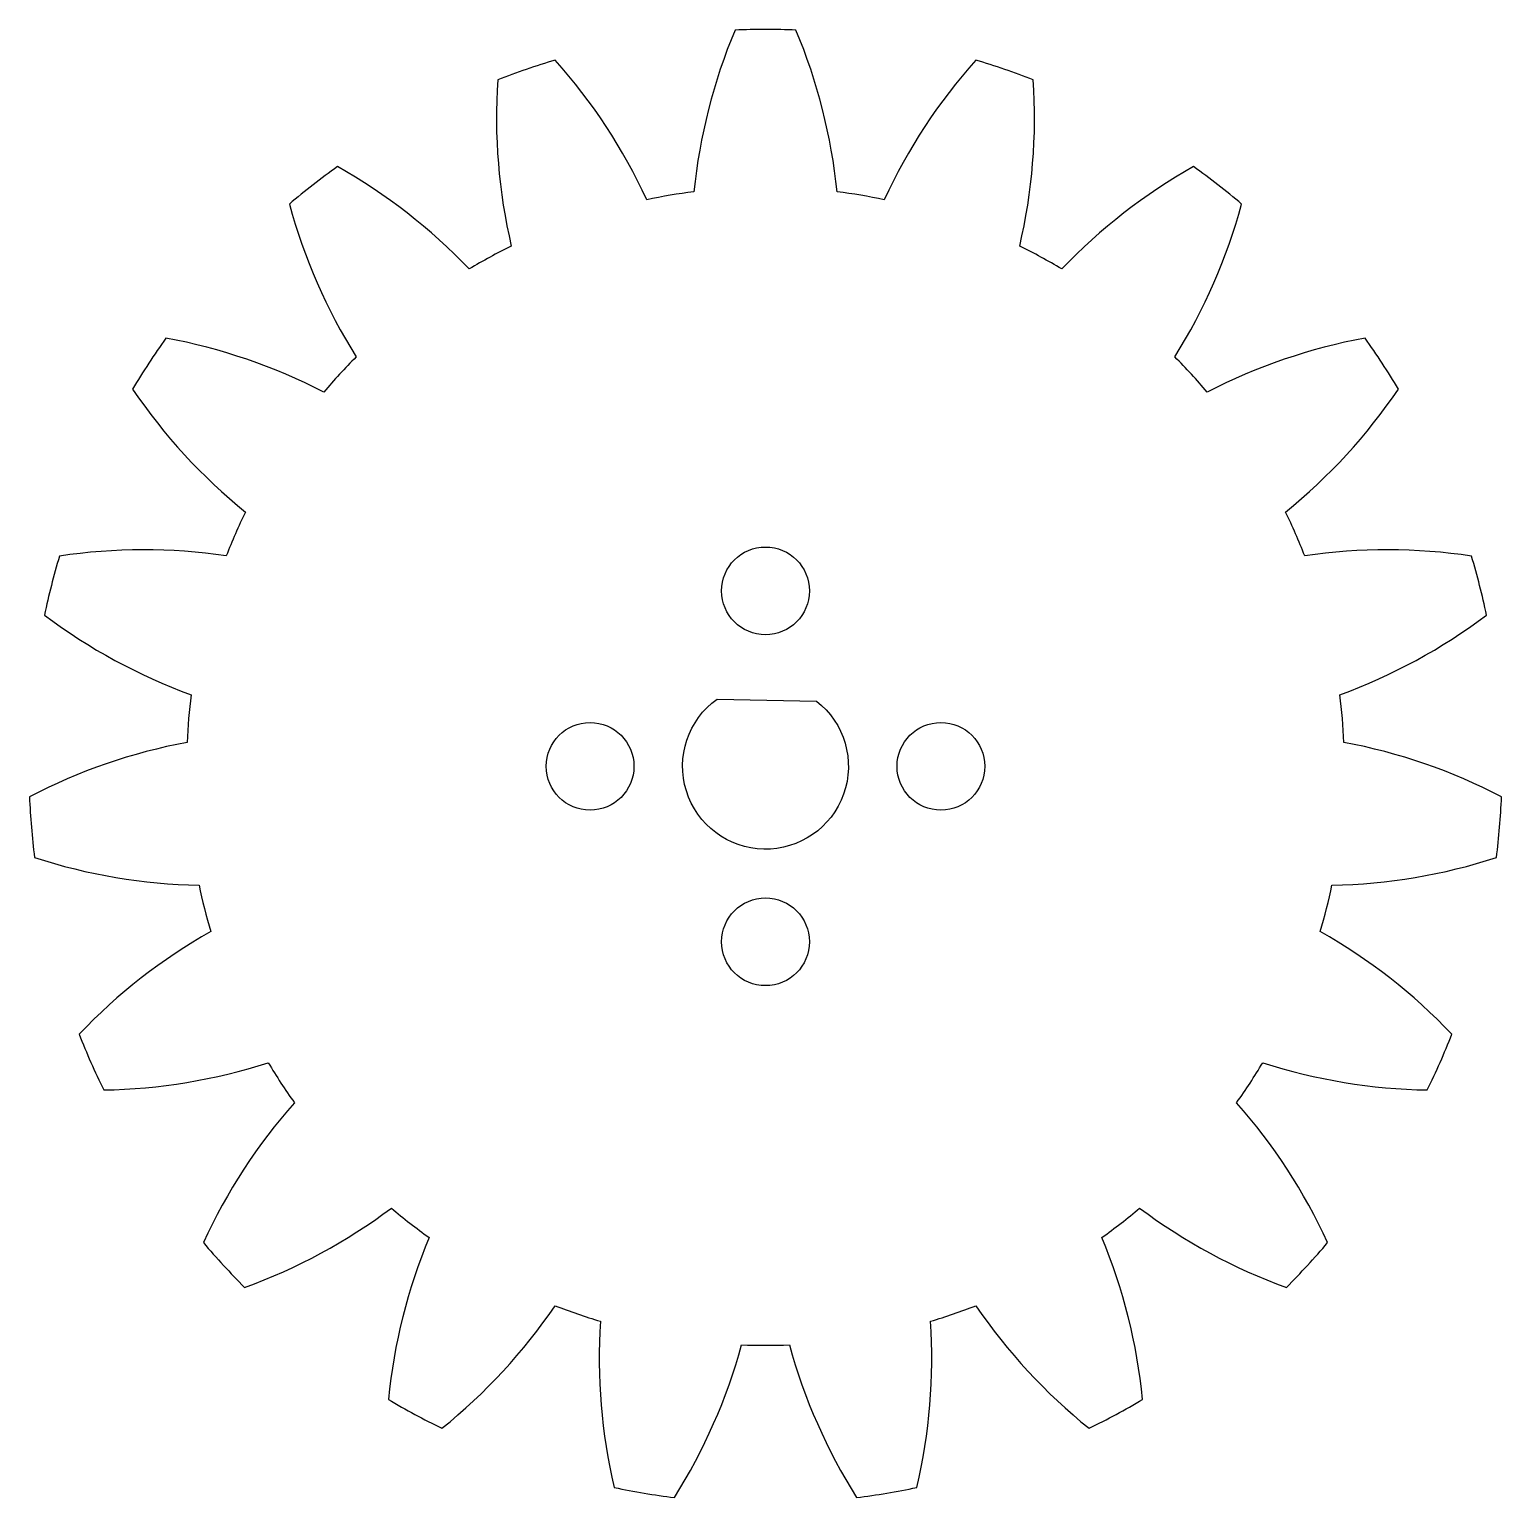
# Model space of a CAD drawing. Extents: x -1.05 to 1.05, y -1.04 to 1.05.
import ezdxf

# ---------------------------------------------------------------- set-up
doc = ezdxf.new("R2010")
doc.units = 0
doc.layers.get('0').update_dxf_attribs({"linetype": 'CONTINUOUS'})

msp = doc.modelspace()

# ---------------------------------------------------------------- linework, layer by layer
for points in [[(-0.3817, 0.9782, 0.07406), (-0.3623, 0.7412, 0.020671), (-0.4223, 0.7087, 0.07406), (-0.6101, 0.8545, 0.020671), (-0.6786, 0.8012, 0.07406), (-0.5834, 0.5834, 0.020671), (-0.6295, 0.5332, 0.07406), (-0.8545, 0.6101, 0.020671), (-0.902, 0.5375, 0.07406), (-0.7412, 0.3623, 0.020671), (-0.7686, 0.2999, 0.07406), (-1.0063, 0.2996, 0.020671), (-1.0277, 0.2155, 0.07406), (-0.8187, 0.102, 0.020671), (-0.8243, 0.0341, 0.07406), (-1.0491, -0.0434, 0.020671), (-1.0419, -0.1299, 0.07406), (-0.8074, -0.1693, 0.020671), (-0.7907, -0.2354, 0.07406), (-0.9782, -0.3817, 0.020671), (-0.9433, -0.4612, 0.07406), (-0.7087, -0.4223, 0.020671), (-0.6714, -0.4794, 0.07406), (-0.8012, -0.6786, 0.020671), (-0.7425, -0.7425, 0.07406), (-0.5332, -0.6295, 0.020671), (-0.4794, -0.6714, 0.07406), (-0.5375, -0.902, 0.020671), (-0.4612, -0.9433, 0.07406), (-0.2999, -0.7686, 0.020671), (-0.2354, -0.7907, 0.07406), (-0.2155, -1.0277, 0.020671), (-0.1299, -1.0419, 0.07406), (-0.0341, -0.8243, 0.020671), (0.0341, -0.8243, 0.07406), (0.1299, -1.0419, 0.020671), (0.2155, -1.0277, 0.07406), (0.2354, -0.7907, 0.020671), (0.2999, -0.7686, 0.07406), (0.4612, -0.9433, 0.020671), (0.5375, -0.902, 0.07406), (0.4794, -0.6714, 0.020671), (0.5332, -0.6295, 0.07406), (0.7425, -0.7425, 0.020671), (0.8012, -0.6786, 0.07406), (0.6714, -0.4794, 0.020671), (0.7087, -0.4223, 0.07406), (0.9433, -0.4612, 0.020671), (0.9782, -0.3817, 0.07406), (0.7907, -0.2354, 0.020671), (0.8074, -0.1693, 0.07406), (1.0419, -0.1299, 0.020671), (1.0491, -0.0434, 0.07406), (0.8243, 0.0341, 0.020671), (0.8187, 0.102, 0.07406), (1.0277, 0.2155, 0.020671), (1.0063, 0.2996, 0.07406), (0.7686, 0.2999, 0.020671), (0.7412, 0.3623, 0.07406), (0.902, 0.5375, 0.020671), (0.8545, 0.6101, 0.07406), (0.6295, 0.5332, 0.020671), (0.5834, 0.5834, 0.07406), (0.6786, 0.8012, 0.020671), (0.6101, 0.8545, 0.07406), (0.4223, 0.7087, 0.020671), (0.3623, 0.7412, 0.07406), (0.3817, 0.9782, 0.020671), (0.2996, 1.0063, 0.07406), (0.1693, 0.8074, 0.020671), (0.102, 0.8187, 0.07406), (0.0434, 1.0491, 0.020671), (-0.0434, 1.0491, 0.07406), (-0.102, 0.8187, 0.020671), (-0.1693, 0.8074, 0.07406), (-0.2996, 1.0063, 0.020671)], [(-0.0689, 0.0959), (0.0728, 0.093, -3)]]:
    msp.add_lwpolyline(points, format="xyb", close=True)
for centre in [(0, 0.25), (-0.25, 0), (0.25, 0), (0, -0.25)]:
    msp.add_circle(centre, 0.0625)

doc.saveas('drawing.dxf')
